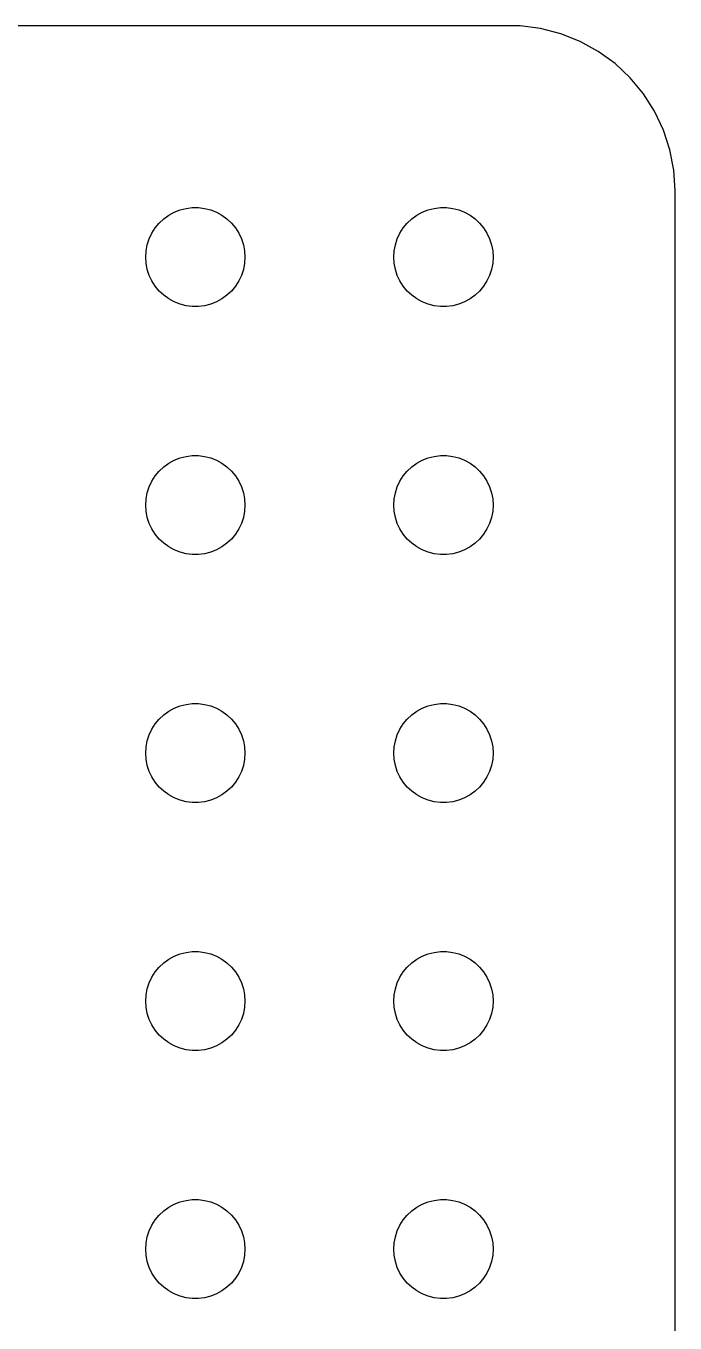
# Model space of a CAD drawing. Header units: metres. Extents: x -37 to 37, y 131 to 289.
# Drawn here: x 17.38 to 37, y 165.76 to 204.99 of the extents above; entities that cross this region are included whole.
import ezdxf

# ---------------------------------------------------------------- set-up
doc = ezdxf.new("R2010")
doc.units = ezdxf.units.M

msp = doc.modelspace()

# ---------------------------------------------------------------- linework, layer by layer
for p, q in [((32.3139, 204.99), (-32.3139, 204.99)), ((32.9369, 204.911), (32.3139, 204.99)), ((33.5451, 204.755), (32.9369, 204.911)), ((34.1289, 204.524), (33.5451, 204.755)), ((34.6791, 204.222), (34.1289, 204.524)), ((35.1871, 203.853), (34.6791, 204.222)), ((35.6448, 203.423), (35.1871, 203.853)), ((36.0451, 202.939), (35.6448, 203.423)), ((36.3815, 202.409), (36.0451, 202.939)), ((36.6489, 201.841), (36.3815, 202.409)), ((36.8429, 201.243), (36.6489, 201.841)), ((36.9606, 200.627), (36.8429, 201.243)), ((37, 200), (36.9606, 200.627)), ((37, 136), (37, 200)), ((21.6963, 199.266), (21.8613, 199.357)), ((21.8613, 199.357), (22.0365, 199.427)), ((22.0365, 199.427), (22.2189, 199.473)), ((22.2189, 199.473), (22.4058, 199.497)), ((22.4058, 199.497), (22.5942, 199.497)), ((22.5942, 199.497), (22.7811, 199.473)), ((22.7811, 199.473), (22.9635, 199.427)), ((22.9635, 199.427), (23.1387, 199.357)), ((23.1387, 199.357), (23.3037, 199.266)), ((29.1963, 199.266), (29.3613, 199.357)), ((29.3613, 199.357), (29.5365, 199.427)), ((29.5365, 199.427), (29.7189, 199.473)), ((29.7189, 199.473), (29.9058, 199.497)), ((29.9058, 199.497), (30.0942, 199.497)), ((30.0942, 199.497), (30.2811, 199.473)), ((30.2811, 199.473), (30.4635, 199.427)), ((30.4635, 199.427), (30.6387, 199.357)), ((30.6387, 199.357), (30.8037, 199.266)), ((21.1855, 198.723), (21.2865, 198.882)), ((21.2865, 198.882), (21.4065, 199.027)), ((21.4065, 199.027), (21.5439, 199.156)), ((21.5439, 199.156), (21.6963, 199.266)), ((23.3037, 199.266), (23.4561, 199.156)), ((23.4561, 199.156), (23.5934, 199.027)), ((23.5934, 199.027), (23.7135, 198.882)), ((23.7135, 198.882), (23.8145, 198.723)), ((28.6855, 198.723), (28.7865, 198.882)), ((28.7865, 198.882), (28.9065, 199.027)), ((28.9065, 199.027), (29.0439, 199.156)), ((29.0439, 199.156), (29.1963, 199.266)), ((30.8037, 199.266), (30.9561, 199.156)), ((30.9561, 199.156), (31.0934, 199.027)), ((31.0934, 199.027), (31.2135, 198.882)), ((31.2135, 198.882), (31.3145, 198.723)), ((21.0471, 198.373), (21.1053, 198.552)), ((21.1053, 198.552), (21.1855, 198.723)), ((23.8145, 198.723), (23.8947, 198.552)), ((23.8947, 198.552), (23.9529, 198.373)), ((28.5471, 198.373), (28.6053, 198.552)), ((28.6053, 198.552), (28.6855, 198.723)), ((31.3145, 198.723), (31.3947, 198.552)), ((31.3947, 198.552), (31.4529, 198.373)), ((21, 198), (21.0118, 198.188)), ((21.0118, 198.188), (21.0471, 198.373)), ((23.9529, 198.373), (23.9882, 198.188)), ((23.9882, 198.188), (24, 198)), ((28.5, 198), (28.5118, 198.188)), ((28.5118, 198.188), (28.5471, 198.373)), ((31.4529, 198.373), (31.4882, 198.188)), ((31.4882, 198.188), (31.5, 198)), ((21.0118, 197.812), (21, 198)), ((21.0471, 197.627), (21.0118, 197.812)), ((23.9882, 197.812), (23.9529, 197.627)), ((24, 198), (23.9882, 197.812)), ((28.5118, 197.812), (28.5, 198)), ((28.5471, 197.627), (28.5118, 197.812)), ((31.4882, 197.812), (31.4529, 197.627)), ((31.5, 198), (31.4882, 197.812)), ((21.1053, 197.448), (21.0471, 197.627)), ((21.1855, 197.277), (21.1053, 197.448)), ((23.8947, 197.448), (23.8145, 197.277)), ((23.9529, 197.627), (23.8947, 197.448)), ((28.6053, 197.448), (28.5471, 197.627)), ((28.6855, 197.277), (28.6053, 197.448)), ((31.3947, 197.448), (31.3145, 197.277)), ((31.4529, 197.627), (31.3947, 197.448)), ((21.2865, 197.118), (21.1855, 197.277)), ((21.4065, 196.973), (21.2865, 197.118)), ((21.5439, 196.844), (21.4065, 196.973)), ((23.5934, 196.973), (23.4561, 196.844)), ((23.7135, 197.118), (23.5934, 196.973)), ((23.8145, 197.277), (23.7135, 197.118)), ((28.7865, 197.118), (28.6855, 197.277)), ((28.9065, 196.973), (28.7865, 197.118)), ((29.0439, 196.844), (28.9065, 196.973)), ((31.0934, 196.973), (30.9561, 196.844)), ((31.2135, 197.118), (31.0934, 196.973)), ((31.3145, 197.277), (31.2135, 197.118)), ((21.6963, 196.734), (21.5439, 196.844)), ((21.8613, 196.643), (21.6963, 196.734)), ((22.0365, 196.573), (21.8613, 196.643)), ((22.2189, 196.527), (22.0365, 196.573)), ((22.4058, 196.503), (22.2189, 196.527)), ((22.7811, 196.527), (22.5942, 196.503)), ((22.9635, 196.573), (22.7811, 196.527)), ((23.1387, 196.643), (22.9635, 196.573)), ((23.3037, 196.734), (23.1387, 196.643)), ((23.4561, 196.844), (23.3037, 196.734)), ((29.1963, 196.734), (29.0439, 196.844)), ((29.3613, 196.643), (29.1963, 196.734)), ((29.5365, 196.573), (29.3613, 196.643)), ((29.7189, 196.527), (29.5365, 196.573)), ((29.9058, 196.503), (29.7189, 196.527)), ((30.2811, 196.527), (30.0942, 196.503)), ((30.4635, 196.573), (30.2811, 196.527)), ((30.6387, 196.643), (30.4635, 196.573)), ((30.8037, 196.734), (30.6387, 196.643)), ((30.9561, 196.844), (30.8037, 196.734)), ((22.5942, 196.503), (22.4058, 196.503)), ((30.0942, 196.503), (29.9058, 196.503)), ((21.6963, 191.766), (21.8613, 191.857)), ((21.8613, 191.857), (22.0365, 191.927)), ((22.0365, 191.927), (22.2189, 191.973)), ((22.2189, 191.973), (22.4058, 191.997)), ((22.4058, 191.997), (22.5942, 191.997)), ((22.5942, 191.997), (22.7811, 191.973)), ((22.7811, 191.973), (22.9635, 191.927)), ((22.9635, 191.927), (23.1387, 191.857)), ((23.1387, 191.857), (23.3037, 191.766)), ((29.1963, 191.766), (29.3613, 191.857)), ((29.3613, 191.857), (29.5365, 191.927)), ((29.5365, 191.927), (29.7189, 191.973)), ((29.7189, 191.973), (29.9058, 191.997)), ((29.9058, 191.997), (30.0942, 191.997)), ((30.0942, 191.997), (30.2811, 191.973)), ((30.2811, 191.973), (30.4635, 191.927)), ((30.4635, 191.927), (30.6387, 191.857)), ((30.6387, 191.857), (30.8037, 191.766)), ((21.2865, 191.382), (21.4065, 191.527)), ((21.4065, 191.527), (21.5439, 191.656)), ((21.5439, 191.656), (21.6963, 191.766)), ((23.3037, 191.766), (23.4561, 191.656)), ((23.4561, 191.656), (23.5934, 191.527)), ((23.5934, 191.527), (23.7135, 191.382)), ((28.7865, 191.382), (28.9065, 191.527)), ((28.9065, 191.527), (29.0439, 191.656)), ((29.0439, 191.656), (29.1963, 191.766)), ((30.8037, 191.766), (30.9561, 191.656)), ((30.9561, 191.656), (31.0934, 191.527)), ((31.0934, 191.527), (31.2135, 191.382)), ((21.0471, 190.873), (21.1053, 191.052)), ((21.1053, 191.052), (21.1855, 191.223)), ((21.1855, 191.223), (21.2865, 191.382)), ((23.7135, 191.382), (23.8145, 191.223)), ((23.8145, 191.223), (23.8947, 191.052)), ((23.8947, 191.052), (23.9529, 190.873)), ((28.5471, 190.873), (28.6053, 191.052)), ((28.6053, 191.052), (28.6855, 191.223)), ((28.6855, 191.223), (28.7865, 191.382)), ((31.2135, 191.382), (31.3145, 191.223)), ((31.3145, 191.223), (31.3947, 191.052)), ((31.3947, 191.052), (31.4529, 190.873)), ((21, 190.5), (21.0118, 190.688)), ((21.0118, 190.688), (21.0471, 190.873)), ((23.9529, 190.873), (23.9882, 190.688)), ((23.9882, 190.688), (24, 190.5)), ((28.5, 190.5), (28.5118, 190.688)), ((28.5118, 190.688), (28.5471, 190.873)), ((31.4529, 190.873), (31.4882, 190.688)), ((31.4882, 190.688), (31.5, 190.5)), ((21.0118, 190.312), (21, 190.5)), ((21.0471, 190.127), (21.0118, 190.312)), ((23.9882, 190.312), (23.9529, 190.127)), ((24, 190.5), (23.9882, 190.312)), ((28.5118, 190.312), (28.5, 190.5)), ((28.5471, 190.127), (28.5118, 190.312)), ((31.4882, 190.312), (31.4529, 190.127)), ((31.5, 190.5), (31.4882, 190.312)), ((21.1053, 189.948), (21.0471, 190.127)), ((21.1855, 189.777), (21.1053, 189.948)), ((23.8947, 189.948), (23.8145, 189.777)), ((23.9529, 190.127), (23.8947, 189.948)), ((28.6053, 189.948), (28.5471, 190.127)), ((28.6855, 189.777), (28.6053, 189.948)), ((31.3947, 189.948), (31.3145, 189.777)), ((31.4529, 190.127), (31.3947, 189.948)), ((21.2865, 189.618), (21.1855, 189.777)), ((21.4065, 189.473), (21.2865, 189.618)), ((21.5439, 189.344), (21.4065, 189.473)), ((23.5934, 189.473), (23.4561, 189.344)), ((23.7135, 189.618), (23.5934, 189.473)), ((23.8145, 189.777), (23.7135, 189.618)), ((28.7865, 189.618), (28.6855, 189.777)), ((28.9065, 189.473), (28.7865, 189.618)), ((29.0439, 189.344), (28.9065, 189.473)), ((31.0934, 189.473), (30.9561, 189.344)), ((31.2135, 189.618), (31.0934, 189.473)), ((31.3145, 189.777), (31.2135, 189.618)), ((21.6963, 189.234), (21.5439, 189.344)), ((21.8613, 189.143), (21.6963, 189.234)), ((22.0365, 189.073), (21.8613, 189.143)), ((23.1387, 189.143), (22.9635, 189.073)), ((23.3037, 189.234), (23.1387, 189.143)), ((23.4561, 189.344), (23.3037, 189.234)), ((29.1963, 189.234), (29.0439, 189.344)), ((29.3613, 189.143), (29.1963, 189.234)), ((29.5365, 189.073), (29.3613, 189.143)), ((30.6387, 189.143), (30.4635, 189.073)), ((30.8037, 189.234), (30.6387, 189.143)), ((30.9561, 189.344), (30.8037, 189.234)), ((22.2189, 189.027), (22.0365, 189.073)), ((22.4058, 189.003), (22.2189, 189.027)), ((22.5942, 189.003), (22.4058, 189.003)), ((22.7811, 189.027), (22.5942, 189.003)), ((22.9635, 189.073), (22.7811, 189.027)), ((29.7189, 189.027), (29.5365, 189.073)), ((29.9058, 189.003), (29.7189, 189.027)), ((30.0942, 189.003), (29.9058, 189.003)), ((30.2811, 189.027), (30.0942, 189.003)), ((30.4635, 189.073), (30.2811, 189.027)), ((21.8613, 184.357), (22.0365, 184.427)), ((22.0365, 184.427), (22.2189, 184.473)), ((22.2189, 184.473), (22.4058, 184.497)), ((22.4058, 184.497), (22.5942, 184.497)), ((22.5942, 184.497), (22.7811, 184.473)), ((22.7811, 184.473), (22.9635, 184.427)), ((22.9635, 184.427), (23.1387, 184.357)), ((29.3613, 184.357), (29.5365, 184.427)), ((29.5365, 184.427), (29.7189, 184.473)), ((29.7189, 184.473), (29.9058, 184.497)), ((29.9058, 184.497), (30.0942, 184.497)), ((30.0942, 184.497), (30.2811, 184.473)), ((30.2811, 184.473), (30.4635, 184.427)), ((30.4635, 184.427), (30.6387, 184.357)), ((21.2865, 183.882), (21.4065, 184.027)), ((21.4065, 184.027), (21.5439, 184.156)), ((21.5439, 184.156), (21.6963, 184.266)), ((21.6963, 184.266), (21.8613, 184.357)), ((23.1387, 184.357), (23.3037, 184.266)), ((23.3037, 184.266), (23.4561, 184.156)), ((23.4561, 184.156), (23.5934, 184.027)), ((23.5934, 184.027), (23.7135, 183.882)), ((28.7865, 183.882), (28.9065, 184.027)), ((28.9065, 184.027), (29.0439, 184.156)), ((29.0439, 184.156), (29.1963, 184.266)), ((29.1963, 184.266), (29.3613, 184.357)), ((30.6387, 184.357), (30.8037, 184.266)), ((30.8037, 184.266), (30.9561, 184.156)), ((30.9561, 184.156), (31.0934, 184.027)), ((31.0934, 184.027), (31.2135, 183.882)), ((21.1053, 183.552), (21.1855, 183.723)), ((21.1855, 183.723), (21.2865, 183.882)), ((23.7135, 183.882), (23.8145, 183.723)), ((23.8145, 183.723), (23.8947, 183.552)), ((28.6053, 183.552), (28.6855, 183.723)), ((28.6855, 183.723), (28.7865, 183.882)), ((31.2135, 183.882), (31.3145, 183.723)), ((31.3145, 183.723), (31.3947, 183.552)), ((21.0118, 183.188), (21.0471, 183.373)), ((21.0471, 183.373), (21.1053, 183.552)), ((23.8947, 183.552), (23.9529, 183.373)), ((23.9529, 183.373), (23.9882, 183.188)), ((28.5118, 183.188), (28.5471, 183.373)), ((28.5471, 183.373), (28.6053, 183.552)), ((31.3947, 183.552), (31.4529, 183.373)), ((31.4529, 183.373), (31.4882, 183.188)), ((21, 183), (21.0118, 183.188)), ((21.0118, 182.812), (21, 183)), ((21.0471, 182.627), (21.0118, 182.812)), ((23.9882, 182.812), (23.9529, 182.627)), ((23.9882, 183.188), (24, 183)), ((24, 183), (23.9882, 182.812)), ((28.5, 183), (28.5118, 183.188)), ((28.5118, 182.812), (28.5, 183)), ((28.5471, 182.627), (28.5118, 182.812)), ((31.4882, 182.812), (31.4529, 182.627)), ((31.4882, 183.188), (31.5, 183)), ((31.5, 183), (31.4882, 182.812)), ((21.1053, 182.448), (21.0471, 182.627)), ((21.1855, 182.277), (21.1053, 182.448)), ((23.8947, 182.448), (23.8145, 182.277)), ((23.9529, 182.627), (23.8947, 182.448)), ((28.6053, 182.448), (28.5471, 182.627)), ((28.6855, 182.277), (28.6053, 182.448)), ((31.3947, 182.448), (31.3145, 182.277)), ((31.4529, 182.627), (31.3947, 182.448)), ((21.2865, 182.118), (21.1855, 182.277)), ((21.4065, 181.973), (21.2865, 182.118)), ((23.7135, 182.118), (23.5934, 181.973)), ((23.8145, 182.277), (23.7135, 182.118)), ((28.7865, 182.118), (28.6855, 182.277)), ((28.9065, 181.973), (28.7865, 182.118)), ((31.2135, 182.118), (31.0934, 181.973)), ((31.3145, 182.277), (31.2135, 182.118)), ((21.5439, 181.844), (21.4065, 181.973)), ((21.6963, 181.734), (21.5439, 181.844)), ((21.8613, 181.643), (21.6963, 181.734)), ((22.0365, 181.573), (21.8613, 181.643)), ((23.1387, 181.643), (22.9635, 181.573)), ((23.3037, 181.734), (23.1387, 181.643)), ((23.4561, 181.844), (23.3037, 181.734)), ((23.5934, 181.973), (23.4561, 181.844)), ((29.0439, 181.844), (28.9065, 181.973)), ((29.1963, 181.734), (29.0439, 181.844)), ((29.3613, 181.643), (29.1963, 181.734)), ((29.5365, 181.573), (29.3613, 181.643)), ((30.6387, 181.643), (30.4635, 181.573)), ((30.8037, 181.734), (30.6387, 181.643)), ((30.9561, 181.844), (30.8037, 181.734)), ((31.0934, 181.973), (30.9561, 181.844)), ((22.2189, 181.527), (22.0365, 181.573)), ((22.4058, 181.503), (22.2189, 181.527)), ((22.5942, 181.503), (22.4058, 181.503)), ((22.7811, 181.527), (22.5942, 181.503)), ((22.9635, 181.573), (22.7811, 181.527)), ((29.7189, 181.527), (29.5365, 181.573)), ((29.9058, 181.503), (29.7189, 181.527)), ((30.0942, 181.503), (29.9058, 181.503)), ((30.2811, 181.527), (30.0942, 181.503)), ((30.4635, 181.573), (30.2811, 181.527)), ((21.8613, 176.857), (22.0365, 176.927)), ((22.0365, 176.927), (22.2189, 176.973)), ((22.2189, 176.973), (22.4058, 176.997)), ((22.4058, 176.997), (22.5942, 176.997)), ((22.5942, 176.997), (22.7811, 176.973)), ((22.7811, 176.973), (22.9635, 176.927)), ((22.9635, 176.927), (23.1387, 176.857)), ((29.3613, 176.857), (29.5365, 176.927)), ((29.5365, 176.927), (29.7189, 176.973)), ((29.7189, 176.973), (29.9058, 176.997)), ((29.9058, 176.997), (30.0942, 176.997)), ((30.0942, 176.997), (30.2811, 176.973)), ((30.2811, 176.973), (30.4635, 176.927)), ((30.4635, 176.927), (30.6387, 176.857)), ((21.2865, 176.382), (21.4065, 176.527)), ((21.4065, 176.527), (21.5439, 176.656)), ((21.5439, 176.656), (21.6963, 176.766)), ((21.6963, 176.766), (21.8613, 176.857)), ((23.1387, 176.857), (23.3037, 176.766)), ((23.3037, 176.766), (23.4561, 176.656)), ((23.4561, 176.656), (23.5934, 176.527)), ((23.5934, 176.527), (23.7135, 176.382)), ((28.7865, 176.382), (28.9065, 176.527)), ((28.9065, 176.527), (29.0439, 176.656)), ((29.0439, 176.656), (29.1963, 176.766)), ((29.1963, 176.766), (29.3613, 176.857)), ((30.6387, 176.857), (30.8037, 176.766)), ((30.8037, 176.766), (30.9561, 176.656)), ((30.9561, 176.656), (31.0934, 176.527)), ((31.0934, 176.527), (31.2135, 176.382)), ((21.1053, 176.052), (21.1855, 176.223)), ((21.1855, 176.223), (21.2865, 176.382)), ((23.7135, 176.382), (23.8145, 176.223)), ((23.8145, 176.223), (23.8947, 176.052)), ((28.6053, 176.052), (28.6855, 176.223)), ((28.6855, 176.223), (28.7865, 176.382)), ((31.2135, 176.382), (31.3145, 176.223)), ((31.3145, 176.223), (31.3947, 176.052)), ((21.0118, 175.688), (21.0471, 175.873)), ((21.0471, 175.873), (21.1053, 176.052)), ((23.8947, 176.052), (23.9529, 175.873)), ((23.9529, 175.873), (23.9882, 175.688)), ((28.5118, 175.688), (28.5471, 175.873)), ((28.5471, 175.873), (28.6053, 176.052)), ((31.3947, 176.052), (31.4529, 175.873)), ((31.4529, 175.873), (31.4882, 175.688)), ((21, 175.5), (21.0118, 175.688)), ((21.0118, 175.312), (21, 175.5)), ((23.9882, 175.688), (24, 175.5)), ((24, 175.5), (23.9882, 175.312)), ((28.5, 175.5), (28.5118, 175.688)), ((28.5118, 175.312), (28.5, 175.5)), ((31.4882, 175.688), (31.5, 175.5)), ((31.5, 175.5), (31.4882, 175.312)), ((21.0471, 175.127), (21.0118, 175.312)), ((21.1053, 174.948), (21.0471, 175.127)), ((23.9529, 175.127), (23.8947, 174.948)), ((23.9882, 175.312), (23.9529, 175.127)), ((28.5471, 175.127), (28.5118, 175.312)), ((28.6053, 174.948), (28.5471, 175.127)), ((31.4529, 175.127), (31.3947, 174.948)), ((31.4882, 175.312), (31.4529, 175.127)), ((21.1855, 174.777), (21.1053, 174.948)), ((21.2865, 174.618), (21.1855, 174.777)), ((21.4065, 174.473), (21.2865, 174.618)), ((23.7135, 174.618), (23.5934, 174.473)), ((23.8145, 174.777), (23.7135, 174.618)), ((23.8947, 174.948), (23.8145, 174.777)), ((28.6855, 174.777), (28.6053, 174.948)), ((28.7865, 174.618), (28.6855, 174.777)), ((28.9065, 174.473), (28.7865, 174.618)), ((31.2135, 174.618), (31.0934, 174.473)), ((31.3145, 174.777), (31.2135, 174.618)), ((31.3947, 174.948), (31.3145, 174.777)), ((21.5439, 174.344), (21.4065, 174.473)), ((21.6963, 174.234), (21.5439, 174.344)), ((21.8613, 174.143), (21.6963, 174.234)), ((23.3037, 174.234), (23.1387, 174.143)), ((23.4561, 174.344), (23.3037, 174.234)), ((23.5934, 174.473), (23.4561, 174.344)), ((29.0439, 174.344), (28.9065, 174.473)), ((29.1963, 174.234), (29.0439, 174.344)), ((29.3613, 174.143), (29.1963, 174.234)), ((30.8037, 174.234), (30.6387, 174.143)), ((30.9561, 174.344), (30.8037, 174.234)), ((31.0934, 174.473), (30.9561, 174.344)), ((22.0365, 174.073), (21.8613, 174.143)), ((22.2189, 174.027), (22.0365, 174.073)), ((22.4058, 174.003), (22.2189, 174.027)), ((22.5942, 174.003), (22.4058, 174.003)), ((22.7811, 174.027), (22.5942, 174.003)), ((22.9635, 174.073), (22.7811, 174.027)), ((23.1387, 174.143), (22.9635, 174.073)), ((29.5365, 174.073), (29.3613, 174.143)), ((29.7189, 174.027), (29.5365, 174.073)), ((29.9058, 174.003), (29.7189, 174.027)), ((30.0942, 174.003), (29.9058, 174.003)), ((30.2811, 174.027), (30.0942, 174.003)), ((30.4635, 174.073), (30.2811, 174.027)), ((30.6387, 174.143), (30.4635, 174.073)), ((22.0365, 169.427), (22.2189, 169.473)), ((22.2189, 169.473), (22.4058, 169.497)), ((22.4058, 169.497), (22.5942, 169.497)), ((22.5942, 169.497), (22.7811, 169.473)), ((22.7811, 169.473), (22.9635, 169.427)), ((29.5365, 169.427), (29.7189, 169.473)), ((29.7189, 169.473), (29.9058, 169.497)), ((29.9058, 169.497), (30.0942, 169.497)), ((30.0942, 169.497), (30.2811, 169.473)), ((30.2811, 169.473), (30.4635, 169.427)), ((21.4065, 169.027), (21.5439, 169.156)), ((21.5439, 169.156), (21.6963, 169.266)), ((21.6963, 169.266), (21.8613, 169.357)), ((21.8613, 169.357), (22.0365, 169.427)), ((22.9635, 169.427), (23.1387, 169.357)), ((23.1387, 169.357), (23.3037, 169.266)), ((23.3037, 169.266), (23.4561, 169.156)), ((23.4561, 169.156), (23.5934, 169.027)), ((28.9065, 169.027), (29.0439, 169.156)), ((29.0439, 169.156), (29.1963, 169.266)), ((29.1963, 169.266), (29.3613, 169.357)), ((29.3613, 169.357), (29.5365, 169.427)), ((30.4635, 169.427), (30.6387, 169.357)), ((30.6387, 169.357), (30.8037, 169.266)), ((30.8037, 169.266), (30.9561, 169.156)), ((30.9561, 169.156), (31.0934, 169.027)), ((21.1053, 168.552), (21.1855, 168.723)), ((21.1855, 168.723), (21.2865, 168.882)), ((21.2865, 168.882), (21.4065, 169.027)), ((23.5934, 169.027), (23.7135, 168.882)), ((23.7135, 168.882), (23.8145, 168.723)), ((23.8145, 168.723), (23.8947, 168.552)), ((28.6053, 168.552), (28.6855, 168.723)), ((28.6855, 168.723), (28.7865, 168.882)), ((28.7865, 168.882), (28.9065, 169.027)), ((31.0934, 169.027), (31.2135, 168.882)), ((31.2135, 168.882), (31.3145, 168.723)), ((31.3145, 168.723), (31.3947, 168.552)), ((21.0118, 168.188), (21.0471, 168.373)), ((21.0471, 168.373), (21.1053, 168.552)), ((23.8947, 168.552), (23.9529, 168.373)), ((23.9529, 168.373), (23.9882, 168.188)), ((28.5118, 168.188), (28.5471, 168.373)), ((28.5471, 168.373), (28.6053, 168.552)), ((31.3947, 168.552), (31.4529, 168.373)), ((31.4529, 168.373), (31.4882, 168.188)), ((21, 168), (21.0118, 168.188)), ((21.0118, 167.812), (21, 168)), ((23.9882, 168.188), (24, 168)), ((24, 168), (23.9882, 167.812)), ((28.5, 168), (28.5118, 168.188)), ((28.5118, 167.812), (28.5, 168)), ((31.4882, 168.188), (31.5, 168)), ((31.5, 168), (31.4882, 167.812)), ((21.0471, 167.627), (21.0118, 167.812)), ((21.1053, 167.448), (21.0471, 167.627)), ((23.9529, 167.627), (23.8947, 167.448)), ((23.9882, 167.812), (23.9529, 167.627)), ((28.5471, 167.627), (28.5118, 167.812)), ((28.6053, 167.448), (28.5471, 167.627)), ((31.4529, 167.627), (31.3947, 167.448)), ((31.4882, 167.812), (31.4529, 167.627)), ((21.1855, 167.277), (21.1053, 167.448)), ((21.2865, 167.118), (21.1855, 167.277)), ((21.4065, 166.973), (21.2865, 167.118)), ((23.7135, 167.118), (23.5934, 166.973)), ((23.8145, 167.277), (23.7135, 167.118)), ((23.8947, 167.448), (23.8145, 167.277)), ((28.6855, 167.277), (28.6053, 167.448)), ((28.7865, 167.118), (28.6855, 167.277)), ((28.9065, 166.973), (28.7865, 167.118)), ((31.2135, 167.118), (31.0934, 166.973)), ((31.3145, 167.277), (31.2135, 167.118)), ((31.3947, 167.448), (31.3145, 167.277)), ((21.5439, 166.844), (21.4065, 166.973)), ((21.6963, 166.734), (21.5439, 166.844)), ((21.8613, 166.643), (21.6963, 166.734)), ((23.3037, 166.734), (23.1387, 166.643)), ((23.4561, 166.844), (23.3037, 166.734)), ((23.5934, 166.973), (23.4561, 166.844)), ((29.0439, 166.844), (28.9065, 166.973)), ((29.1963, 166.734), (29.0439, 166.844)), ((29.3613, 166.643), (29.1963, 166.734)), ((30.8037, 166.734), (30.6387, 166.643)), ((30.9561, 166.844), (30.8037, 166.734)), ((31.0934, 166.973), (30.9561, 166.844)), ((22.0365, 166.573), (21.8613, 166.643)), ((22.2189, 166.527), (22.0365, 166.573)), ((22.4058, 166.503), (22.2189, 166.527)), ((22.5942, 166.503), (22.4058, 166.503)), ((22.7811, 166.527), (22.5942, 166.503)), ((22.9635, 166.573), (22.7811, 166.527)), ((23.1387, 166.643), (22.9635, 166.573)), ((29.5365, 166.573), (29.3613, 166.643)), ((29.7189, 166.527), (29.5365, 166.573)), ((29.9058, 166.503), (29.7189, 166.527)), ((30.0942, 166.503), (29.9058, 166.503)), ((30.2811, 166.527), (30.0942, 166.503)), ((30.4635, 166.573), (30.2811, 166.527)), ((30.6387, 166.643), (30.4635, 166.573))]:
    msp.add_line(p, q)

doc.saveas('drawing.dxf')
